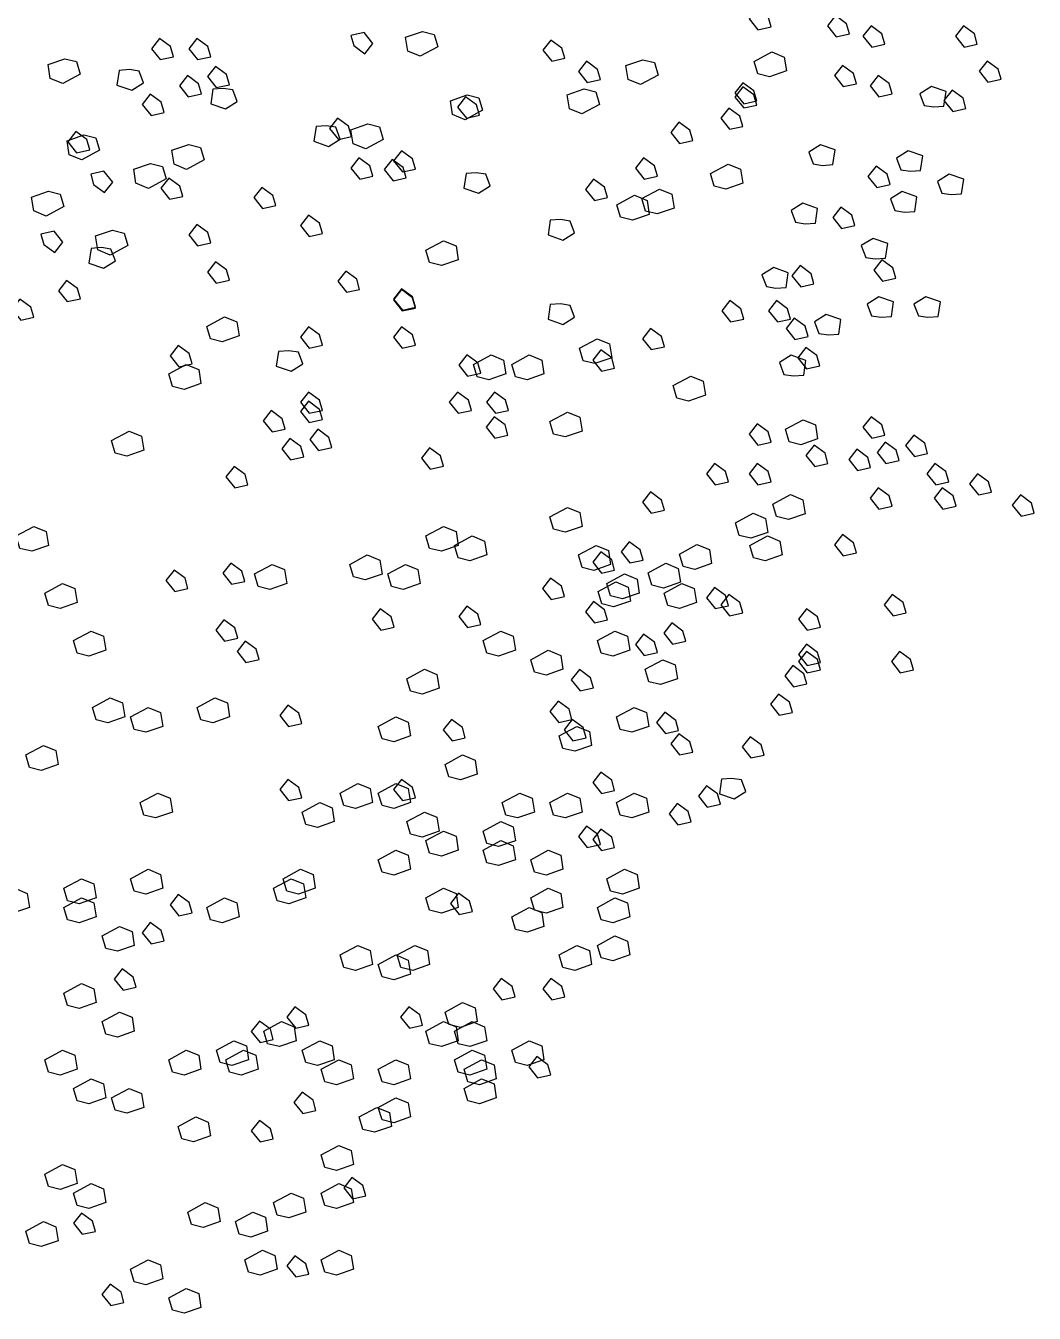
# Model space of a CAD drawing. Header units: millimetres. Extents: x 42.8 to 56.1, y 231.3 to 241.4.
# Drawn here: x 45.802 to 47.204, y 233.57 to 235.36 of the extents above; entities that cross this region are included whole.
import ezdxf

# ---------------------------------------------------------------- set-up
doc = ezdxf.new("R2010")
doc.units = ezdxf.units.MM
doc.layers.add('arbres', color=7, linetype='Continuous')

# ---------------------------------------------------------------- blocks, each defined once
blk = doc.blocks.new('arbre4')
at = {"layer": 'arbres'}
for points in [[(46.819, 235.3838), (46.8078, 235.3695), (46.82, 235.3543), (46.8383, 235.3583), (46.8343, 235.3726)], [(46.9277, 235.3739), (46.9165, 235.3597), (46.9287, 235.3444), (46.9471, 235.3485), (46.943, 235.3627)], [(46.9772, 235.3598), (46.9659, 235.3455), (46.9782, 235.3302), (46.9965, 235.3343), (46.9924, 235.3486)], [(47.1057, 235.3598), (47.0945, 235.3455), (47.1067, 235.3302), (47.125, 235.3343), (47.121, 235.3486)], [(45.9882, 235.3422), (45.977, 235.3279), (45.9892, 235.3127), (46.0075, 235.3167), (46.0035, 235.331)], [(46.0399, 235.3422), (46.0287, 235.3279), (46.041, 235.3127), (46.0593, 235.3167), (46.0552, 235.331)], [(46.2734, 235.3209), (46.2846, 235.3352), (46.2724, 235.3505), (46.254, 235.3464), (46.2581, 235.3322)], [(46.375, 235.3306), (46.3505, 235.3174), (46.3332, 235.3245), (46.3301, 235.3439), (46.3536, 235.352), (46.3699, 235.3479)], [(46.5323, 235.34), (46.5211, 235.3258), (46.5333, 235.3105), (46.5516, 235.3146), (46.5476, 235.3288)], [(46.8148, 235.3103), (46.8393, 235.3236), (46.8566, 235.3164), (46.8597, 235.2971), (46.8362, 235.2889), (46.8199, 235.293)], [(45.878, 235.2926), (45.8535, 235.2794), (45.8362, 235.2865), (45.8331, 235.3059), (45.8566, 235.314), (45.8729, 235.31)], [(46.5817, 235.3104), (46.5705, 235.2961), (46.5827, 235.2808), (46.6011, 235.2849), (46.597, 235.2992)], [(46.6812, 235.2912), (46.6567, 235.278), (46.6394, 235.2851), (46.6363, 235.3045), (46.6598, 235.3126), (46.6761, 235.3086)], [(47.1386, 235.3108), (47.1274, 235.2966), (47.1396, 235.2813), (47.158, 235.2854), (47.1539, 235.2996)], [(45.9321, 235.2978), (45.929, 235.2774), (45.9494, 235.2703), (45.9657, 235.2805), (45.9596, 235.2968), (45.9464, 235.2988)], [(46.027, 235.2905), (46.0158, 235.2762), (46.028, 235.2609), (46.0464, 235.265), (46.0423, 235.2793)], [(46.0658, 235.3034), (46.0546, 235.2891), (46.0668, 235.2739), (46.0852, 235.2779), (46.0811, 235.2922)], [(46.9376, 235.3048), (46.9264, 235.2905), (46.9386, 235.2752), (46.957, 235.2793), (46.9529, 235.2935)], [(46.987, 235.2906), (46.9758, 235.2764), (46.9881, 235.2611), (47.0064, 235.2651), (47.0023, 235.2794)], [(46.0624, 235.2718), (46.0593, 235.2514), (46.0797, 235.2443), (46.096, 235.2545), (46.0899, 235.2708), (46.0767, 235.2728)], [(46.5999, 235.2506), (46.5754, 235.2374), (46.5581, 235.2445), (46.555, 235.2639), (46.5785, 235.272), (46.5948, 235.2679)], [(46.7992, 235.2807), (46.788, 235.2665), (46.8002, 235.2512), (46.8186, 235.2553), (46.8145, 235.2695)], [(46.7992, 235.2751), (46.788, 235.2608), (46.8002, 235.2456), (46.8186, 235.2496), (46.8145, 235.2639)], [(47.0786, 235.2481), (47.0817, 235.2685), (47.0613, 235.2756), (47.045, 235.2654), (47.0511, 235.2491), (47.0644, 235.2471)], [(47.0898, 235.2702), (47.0786, 235.256), (47.0909, 235.2407), (47.1092, 235.2447), (47.1051, 235.259)], [(45.9752, 235.2646), (45.964, 235.2503), (45.9763, 235.235), (45.9946, 235.2391), (45.9905, 235.2534)], [(46.4373, 235.2425), (46.4129, 235.2292), (46.3955, 235.2364), (46.3925, 235.2557), (46.4159, 235.2639), (46.4322, 235.2598)], [(46.4136, 235.261), (46.4024, 235.2467), (46.4147, 235.2314), (46.433, 235.2355), (46.4289, 235.2498)], [(46.7794, 235.2455), (46.7682, 235.2312), (46.7804, 235.2159), (46.7988, 235.22), (46.7947, 235.2342)], [(46.2057, 235.2197), (46.2027, 235.1993), (46.223, 235.1922), (46.2394, 235.2024), (46.2332, 235.2187), (46.22, 235.2207)], [(46.2357, 235.2313), (46.2245, 235.2171), (46.2367, 235.2018), (46.255, 235.2059), (46.251, 235.2201)], [(46.2991, 235.2019), (46.2747, 235.1886), (46.2573, 235.1957), (46.2543, 235.2151), (46.2777, 235.2233), (46.294, 235.2192)], [(46.7102, 235.2257), (46.699, 235.2114), (46.7112, 235.1961), (46.7296, 235.2002), (46.7255, 235.2145)], [(45.9045, 235.1867), (45.88, 235.1735), (45.8627, 235.1806), (45.8596, 235.2), (45.8831, 235.2081), (45.8994, 235.204)], [(45.8717, 235.2129), (45.8605, 235.1986), (45.8727, 235.1833), (45.8911, 235.1874), (45.887, 235.2016)], [(46.0502, 235.1735), (46.0257, 235.1602), (46.0084, 235.1674), (46.0053, 235.1867), (46.0287, 235.1949), (46.0451, 235.1908)], [(46.3247, 235.1862), (46.3134, 235.1719), (46.3257, 235.1566), (46.344, 235.1607), (46.3399, 235.175)], [(46.9242, 235.1668), (46.9273, 235.1872), (46.9069, 235.1944), (46.8906, 235.1842), (46.8967, 235.1679), (46.9099, 235.1658)], [(47.0461, 235.1587), (47.0492, 235.1791), (47.0288, 235.1862), (47.0125, 235.176), (47.0186, 235.1597), (47.0319, 235.1577)], [(45.9972, 235.147), (45.9727, 235.1338), (45.9554, 235.1409), (45.9523, 235.1603), (45.9758, 235.1684), (45.9921, 235.1643)], [(46.2653, 235.1763), (46.2541, 235.162), (46.2664, 235.1467), (46.2847, 235.1508), (46.2806, 235.1651)], [(46.3117, 235.1741), (46.3005, 235.1598), (46.3127, 235.1445), (46.331, 235.1486), (46.327, 235.1628)], [(46.6608, 235.1763), (46.6496, 235.162), (46.6618, 235.1467), (46.6802, 235.1508), (46.6761, 235.1651)], [(46.7541, 235.1543), (46.7786, 235.1675), (46.7959, 235.1604), (46.799, 235.141), (46.7755, 235.1329), (46.7592, 235.137)], [(46.9842, 235.1646), (46.973, 235.1503), (46.9852, 235.135), (47.0036, 235.1391), (46.9995, 235.1534)], [(45.9118, 235.128), (45.923, 235.1422), (45.9108, 235.1575), (45.8924, 235.1535), (45.8965, 235.1392)], [(46.0011, 235.1482), (45.9899, 235.1339), (46.0021, 235.1186), (46.0205, 235.1227), (46.0164, 235.137)], [(46.4142, 235.1546), (46.4111, 235.1342), (46.4315, 235.127), (46.4478, 235.1372), (46.4417, 235.1535), (46.4285, 235.1556)], [(46.5916, 235.1466), (46.5804, 235.1324), (46.5926, 235.1171), (46.611, 235.1212), (46.6069, 235.1354)], [(47.103, 235.1262), (47.1061, 235.1466), (47.0857, 235.1537), (47.0694, 235.1435), (47.0755, 235.1272), (47.0888, 235.1252)], [(45.8551, 235.1085), (45.8306, 235.0952), (45.8133, 235.1024), (45.8102, 235.1217), (45.8337, 235.1299), (45.85, 235.1258)], [(46.1305, 235.1352), (46.1193, 235.121), (46.1315, 235.1057), (46.1499, 235.1098), (46.1458, 235.124)], [(46.6587, 235.1196), (46.6832, 235.1329), (46.7005, 235.1257), (46.7036, 235.1064), (46.6801, 235.0982), (46.6638, 235.1023)], [(47.038, 235.1018), (47.0411, 235.1222), (47.0207, 235.1293), (47.0044, 235.1192), (47.0105, 235.1029), (47.0237, 235.1008)], [(46.624, 235.1109), (46.6485, 235.1242), (46.6658, 235.1171), (46.6689, 235.0977), (46.6454, 235.0895), (46.6291, 235.0936)], [(46.8998, 235.0856), (46.9029, 235.106), (46.8825, 235.1131), (46.8662, 235.1029), (46.8723, 235.0866), (46.8856, 235.0846)], [(46.1952, 235.0964), (46.184, 235.0822), (46.1962, 235.0669), (46.2146, 235.071), (46.2105, 235.0852)], [(46.9354, 235.1077), (46.9242, 235.0934), (46.9364, 235.0782), (46.9548, 235.0822), (46.9507, 235.0965)], [(45.8426, 235.0447), (45.8538, 235.0589), (45.8416, 235.0742), (45.8232, 235.0701), (45.8273, 235.0559)], [(45.9442, 235.0543), (45.9197, 235.0411), (45.9024, 235.0482), (45.8993, 235.0676), (45.9228, 235.0757), (45.9391, 235.0717)], [(46.0399, 235.0835), (46.0287, 235.0692), (46.041, 235.054), (46.0593, 235.058), (46.0552, 235.0723)], [(46.5314, 235.0894), (46.5284, 235.0691), (46.5488, 235.0619), (46.5651, 235.0721), (46.559, 235.0884), (46.5457, 235.0905)], [(46.3585, 235.0479), (46.3829, 235.0611), (46.4003, 235.054), (46.4033, 235.0346), (46.3799, 235.0265), (46.3636, 235.0306)], [(46.9974, 235.0368), (47.0004, 235.0572), (46.98, 235.0643), (46.9637, 235.0542), (46.9698, 235.0378), (46.9831, 235.0358)], [(45.893, 235.0504), (45.89, 235.03), (45.9103, 235.0229), (45.9267, 235.033), (45.9205, 235.0493), (45.9073, 235.0514)], [(46.0658, 235.0318), (46.0546, 235.0175), (46.0668, 235.0022), (46.0852, 235.0063), (46.0811, 235.0206)], [(46.8592, 234.9962), (46.8622, 235.0166), (46.8419, 235.0237), (46.8255, 235.0135), (46.8317, 234.9972), (46.8449, 234.9952)], [(46.8785, 235.0265), (46.8673, 235.0122), (46.8795, 234.9969), (46.8979, 235.001), (46.8938, 235.0152)], [(46.9923, 235.0346), (46.9811, 235.0203), (46.9933, 235.005), (47.0117, 235.0091), (47.0076, 235.0234)], [(45.8588, 235.0059), (45.8476, 234.9916), (45.8598, 234.9764), (45.8781, 234.9804), (45.8741, 234.9947)], [(46.247, 235.0188), (46.2358, 235.0046), (46.248, 234.9893), (46.2663, 234.9934), (46.2623, 235.0076)], [(46.3247, 234.9942), (46.3134, 234.9799), (46.3257, 234.9646), (46.344, 234.9687), (46.3399, 234.9829)], [(46.3246, 234.993), (46.3134, 234.9787), (46.3256, 234.9634), (46.344, 234.9675), (46.3399, 234.9818)], [(45.7941, 234.98), (45.7829, 234.9658), (45.7951, 234.9505), (45.8134, 234.9546), (45.8094, 234.9688)], [(46.5314, 234.9722), (46.5284, 234.9518), (46.5488, 234.9447), (46.5651, 234.9549), (46.559, 234.9712), (46.5457, 234.9732)], [(46.781, 234.9777), (46.7698, 234.9634), (46.782, 234.9481), (46.8003, 234.9522), (46.7963, 234.9665)], [(46.846, 234.9777), (46.8348, 234.9634), (46.847, 234.9481), (46.8654, 234.9522), (46.8613, 234.9665)], [(47.0055, 234.9556), (47.0085, 234.976), (46.9882, 234.9831), (46.9719, 234.9729), (46.978, 234.9566), (46.9912, 234.9546)], [(47.0705, 234.9556), (47.0736, 234.976), (47.0532, 234.9831), (47.0369, 234.9729), (47.043, 234.9566), (47.0562, 234.9546)], [(46.0538, 234.942), (46.0783, 234.9552), (46.0956, 234.9481), (46.0987, 234.9287), (46.0753, 234.9206), (46.0589, 234.9247)], [(46.8704, 234.9533), (46.8592, 234.9391), (46.8714, 234.9238), (46.8898, 234.9278), (46.8857, 234.9421)], [(46.9323, 234.9312), (46.9354, 234.9516), (46.915, 234.9587), (46.8987, 234.9485), (46.9048, 234.9322), (46.9181, 234.9302)], [(46.1952, 234.9412), (46.184, 234.927), (46.1962, 234.9117), (46.2146, 234.9158), (46.2105, 234.93)], [(46.3246, 234.9412), (46.3134, 234.927), (46.3256, 234.9117), (46.344, 234.9158), (46.3399, 234.93)], [(46.6707, 234.9391), (46.6595, 234.9248), (46.6717, 234.9096), (46.69, 234.9136), (46.686, 234.9279)], [(46.0141, 234.9154), (46.0028, 234.9011), (46.0151, 234.8858), (46.0334, 234.8899), (46.0293, 234.9042)], [(46.572, 234.9116), (46.5965, 234.9248), (46.6138, 234.9177), (46.6169, 234.8983), (46.5934, 234.8902), (46.5771, 234.8942)], [(46.8866, 234.9127), (46.8754, 234.8984), (46.8877, 234.8831), (46.906, 234.8872), (46.9019, 234.9015)], [(46.1536, 234.9071), (46.1505, 234.8867), (46.1709, 234.8796), (46.1872, 234.8898), (46.1811, 234.9061), (46.1679, 234.9081)], [(46.4152, 234.9024), (46.404, 234.8882), (46.4162, 234.8729), (46.4346, 234.877), (46.4305, 234.8912)], [(46.4247, 234.889), (46.4492, 234.9023), (46.4665, 234.8951), (46.4696, 234.8758), (46.4461, 234.8676), (46.4298, 234.8717)], [(46.4777, 234.889), (46.5021, 234.9023), (46.5195, 234.8951), (46.5225, 234.8758), (46.4991, 234.8676), (46.4828, 234.8717)], [(46.6015, 234.9095), (46.5903, 234.8952), (46.6025, 234.8799), (46.6208, 234.884), (46.6168, 234.8983)], [(46.8836, 234.8743), (46.8866, 234.8947), (46.8662, 234.9018), (46.8499, 234.8916), (46.856, 234.8753), (46.8693, 234.8733)], [(46.0009, 234.8758), (46.0253, 234.889), (46.0427, 234.8819), (46.0457, 234.8625), (46.0223, 234.8544), (46.006, 234.8585)], [(46.7021, 234.8596), (46.7266, 234.8728), (46.7439, 234.8657), (46.7469, 234.8463), (46.7235, 234.8382), (46.7072, 234.8422)], [(46.1952, 234.8507), (46.184, 234.8364), (46.1962, 234.8211), (46.2146, 234.8252), (46.2105, 234.8395)], [(46.4023, 234.8507), (46.391, 234.8364), (46.4033, 234.8211), (46.4216, 234.8252), (46.4175, 234.8395)], [(46.454, 234.8507), (46.4428, 234.8364), (46.455, 234.8211), (46.4734, 234.8252), (46.4693, 234.8395)], [(46.1435, 234.8248), (46.1322, 234.8106), (46.1445, 234.7953), (46.1628, 234.7993), (46.1587, 234.8136)], [(46.1952, 234.8378), (46.184, 234.8235), (46.1962, 234.8082), (46.2146, 234.8123), (46.2105, 234.8265)], [(46.5307, 234.8096), (46.5551, 234.8228), (46.5725, 234.8157), (46.5755, 234.7963), (46.5521, 234.7882), (46.5358, 234.7923)], [(46.4532, 234.8163), (46.442, 234.802), (46.4542, 234.7867), (46.4725, 234.7908), (46.4685, 234.8051)], [(46.819, 234.8064), (46.8078, 234.7921), (46.82, 234.7768), (46.8383, 234.7809), (46.8343, 234.7952)], [(46.8582, 234.7989), (46.8827, 234.8121), (46.9, 234.805), (46.903, 234.7856), (46.8796, 234.7775), (46.8633, 234.7815)], [(46.9772, 234.8163), (46.9659, 234.802), (46.9782, 234.7867), (46.9965, 234.7908), (46.9924, 234.8051)], [(45.9214, 234.7831), (45.9459, 234.7963), (45.9632, 234.7892), (45.9663, 234.7699), (45.9428, 234.7617), (45.9265, 234.7658)], [(46.2082, 234.7989), (46.1969, 234.7847), (46.2092, 234.7694), (46.2275, 234.7735), (46.2234, 234.7877)], [(47.0365, 234.7909), (47.0253, 234.7766), (47.0375, 234.7613), (47.0558, 234.7654), (47.0518, 234.7797)], [(46.1693, 234.786), (46.1581, 234.7717), (46.1704, 234.7565), (46.1887, 234.7605), (46.1846, 234.7748)], [(46.3634, 234.7731), (46.3522, 234.7588), (46.3645, 234.7435), (46.3828, 234.7476), (46.3787, 234.7619)], [(46.8981, 234.7767), (46.8868, 234.7625), (46.8991, 234.7472), (46.9174, 234.7513), (46.9134, 234.7655)], [(46.9574, 234.7711), (46.9462, 234.7568), (46.9584, 234.7416), (46.9767, 234.7456), (46.9727, 234.7599)], [(46.9969, 234.781), (46.9857, 234.7667), (46.9979, 234.7514), (47.0163, 234.7555), (47.0122, 234.7698)], [(46.7597, 234.7513), (46.7484, 234.7371), (46.7607, 234.7218), (46.779, 234.7259), (46.7749, 234.7401)], [(46.819, 234.7513), (46.8078, 234.7371), (46.82, 234.7218), (46.8383, 234.7259), (46.8343, 234.7401)], [(47.0661, 234.7513), (47.0549, 234.7371), (47.0671, 234.7218), (47.0855, 234.7259), (47.0814, 234.7401)], [(46.0917, 234.7472), (46.0805, 234.7329), (46.0927, 234.7177), (46.1111, 234.7217), (46.107, 234.736)], [(47.1254, 234.7372), (47.1142, 234.723), (47.1265, 234.7077), (47.1448, 234.7117), (47.1407, 234.726)], [(46.987, 234.7175), (46.9758, 234.7032), (46.9881, 234.6879), (47.0064, 234.692), (47.0023, 234.7062)], [(47.076, 234.7175), (47.0648, 234.7032), (47.077, 234.6879), (47.0954, 234.692), (47.0913, 234.7062)], [(46.6707, 234.7118), (46.6595, 234.6976), (46.6717, 234.6823), (46.69, 234.6863), (46.686, 234.7006)], [(46.8408, 234.6948), (46.8653, 234.7081), (46.8826, 234.701), (46.8857, 234.6816), (46.8623, 234.6734), (46.8459, 234.6775)], [(47.1848, 234.7076), (47.1735, 234.6933), (47.1858, 234.678), (47.2041, 234.6821), (47.2001, 234.6964)], [(46.5307, 234.6772), (46.5551, 234.6904), (46.5725, 234.6833), (46.5755, 234.6639), (46.5521, 234.6558), (46.5358, 234.6599)], [(46.7888, 234.6688), (46.8133, 234.6821), (46.8306, 234.675), (46.8337, 234.6556), (46.8102, 234.6474), (46.7939, 234.6515)], [(45.789, 234.6507), (45.8134, 234.664), (45.8307, 234.6568), (45.8338, 234.6375), (45.8104, 234.6293), (45.7941, 234.6334)], [(46.3585, 234.6507), (46.3829, 234.664), (46.4003, 234.6568), (46.4033, 234.6375), (46.3799, 234.6293), (46.3636, 234.6334)], [(46.3982, 234.6375), (46.4227, 234.6507), (46.44, 234.6436), (46.4431, 234.6242), (46.4196, 234.6161), (46.4033, 234.6202)], [(46.8088, 234.6375), (46.8333, 234.6507), (46.8506, 234.6436), (46.8536, 234.6242), (46.8302, 234.6161), (46.8139, 234.6202)], [(46.9376, 234.6525), (46.9264, 234.6383), (46.9386, 234.623), (46.957, 234.6271), (46.9529, 234.6413)], [(46.5704, 234.6242), (46.5949, 234.6375), (46.6122, 234.6303), (46.6152, 234.611), (46.5918, 234.6028), (46.5755, 234.6069)], [(46.6015, 234.6285), (46.5903, 234.6142), (46.6025, 234.599), (46.6208, 234.603), (46.6168, 234.6173)], [(46.641, 234.6426), (46.6298, 234.6284), (46.642, 234.6131), (46.6604, 234.6172), (46.6563, 234.6314)], [(46.7108, 234.6255), (46.7352, 234.6387), (46.7526, 234.6316), (46.7556, 234.6122), (46.7322, 234.6041), (46.7159, 234.6082)], [(46.0874, 234.613), (46.0762, 234.5987), (46.0884, 234.5834), (46.1068, 234.5875), (46.1027, 234.6018)], [(46.1201, 234.5978), (46.1445, 234.611), (46.1619, 234.6039), (46.1649, 234.5845), (46.1415, 234.5764), (46.1252, 234.5804)], [(46.2525, 234.611), (46.277, 234.6242), (46.2943, 234.6171), (46.2974, 234.5977), (46.2739, 234.5896), (46.2576, 234.5937)], [(46.3055, 234.5978), (46.33, 234.611), (46.3473, 234.6039), (46.3503, 234.5845), (46.3269, 234.5764), (46.3106, 234.5804)], [(46.6674, 234.5995), (46.6919, 234.6127), (46.7092, 234.6056), (46.7122, 234.5862), (46.6888, 234.5781), (46.6725, 234.5822)], [(46.0083, 234.6031), (45.9971, 234.5888), (46.0093, 234.5736), (46.0277, 234.5776), (46.0236, 234.5919)], [(46.5317, 234.592), (46.5204, 234.5777), (46.5327, 234.5624), (46.551, 234.5665), (46.5469, 234.5808)], [(46.6101, 234.5845), (46.6346, 234.5978), (46.6519, 234.5906), (46.655, 234.5713), (46.6315, 234.5631), (46.6152, 234.5672)], [(45.8287, 234.5713), (45.8532, 234.5845), (45.8705, 234.5774), (45.8735, 234.558), (45.8501, 234.5499), (45.8338, 234.554)], [(46.598, 234.5735), (46.6225, 234.5867), (46.6398, 234.5796), (46.6429, 234.5602), (46.6194, 234.5521), (46.6031, 234.5562)], [(46.6896, 234.5713), (46.7141, 234.5845), (46.7314, 234.5774), (46.7344, 234.558), (46.711, 234.5499), (46.6947, 234.554)], [(46.7597, 234.5791), (46.7484, 234.5648), (46.7607, 234.5496), (46.779, 234.5536), (46.7749, 234.5679)], [(46.5916, 234.5593), (46.5804, 234.5451), (46.5926, 234.5298), (46.611, 234.5339), (46.6069, 234.5481)], [(46.7794, 234.5692), (46.7682, 234.555), (46.7804, 234.5397), (46.7988, 234.5437), (46.7947, 234.558)], [(47.0068, 234.5692), (46.9956, 234.555), (47.0078, 234.5397), (47.0262, 234.5437), (47.0221, 234.558)], [(46.295, 234.5495), (46.2838, 234.5352), (46.296, 234.5199), (46.3144, 234.524), (46.3103, 234.5382)], [(46.4152, 234.5532), (46.404, 234.5389), (46.4162, 234.5236), (46.4346, 234.5277), (46.4305, 234.542)], [(46.8875, 234.5495), (46.8763, 234.5352), (46.8885, 234.5199), (46.9068, 234.524), (46.9028, 234.5382)], [(45.8684, 234.5051), (45.8929, 234.5183), (45.9102, 234.5112), (45.9133, 234.4918), (45.8898, 234.4837), (45.8735, 234.4878)], [(46.0775, 234.5339), (46.0663, 234.5197), (46.0785, 234.5044), (46.0969, 234.5085), (46.0928, 234.5227)], [(46.4379, 234.5051), (46.4624, 234.5183), (46.4797, 234.5112), (46.4828, 234.4918), (46.4594, 234.4837), (46.443, 234.4878)], [(46.5969, 234.5051), (46.6213, 234.5183), (46.6387, 234.5112), (46.6417, 234.4918), (46.6183, 234.4837), (46.602, 234.4878)], [(46.7003, 234.5297), (46.6891, 234.5154), (46.7014, 234.5001), (46.7197, 234.5042), (46.7156, 234.5185)], [(46.1072, 234.5043), (46.0959, 234.49), (46.1082, 234.4747), (46.1265, 234.4788), (46.1224, 234.4931)], [(46.6608, 234.5142), (46.6496, 234.4999), (46.6618, 234.4846), (46.6802, 234.4887), (46.6761, 234.503)], [(46.5042, 234.4786), (46.5286, 234.4918), (46.546, 234.4847), (46.549, 234.4654), (46.5256, 234.4572), (46.5093, 234.4613)], [(46.8875, 234.5), (46.8763, 234.4858), (46.8885, 234.4705), (46.9068, 234.4746), (46.9028, 234.4888)], [(46.8875, 234.4902), (46.8763, 234.4759), (46.8885, 234.4606), (46.9068, 234.4647), (46.9028, 234.479)], [(47.0167, 234.4902), (47.0055, 234.4759), (47.0177, 234.4606), (47.0361, 234.4647), (47.032, 234.479)], [(46.332, 234.4521), (46.3565, 234.4654), (46.3738, 234.4582), (46.3768, 234.4389), (46.3534, 234.4307), (46.3371, 234.4348)], [(46.5718, 234.4648), (46.5606, 234.4505), (46.5728, 234.4352), (46.5912, 234.4393), (46.5871, 234.4536)], [(46.6631, 234.4654), (46.6876, 234.4786), (46.7049, 234.4715), (46.708, 234.4521), (46.6845, 234.444), (46.6682, 234.448)], [(46.8684, 234.4704), (46.8572, 234.4561), (46.8694, 234.4408), (46.8878, 234.4449), (46.8837, 234.4592)], [(46.8486, 234.4309), (46.8374, 234.4166), (46.8496, 234.4013), (46.868, 234.4054), (46.8639, 234.4197)], [(45.8949, 234.4124), (45.9194, 234.4257), (45.9367, 234.4185), (45.9398, 234.3992), (45.9163, 234.391), (45.9, 234.3951)], [(45.9479, 234.3992), (45.9724, 234.4124), (45.9897, 234.4053), (45.9927, 234.3859), (45.9693, 234.3778), (45.953, 234.3818)], [(46.0406, 234.4124), (46.0651, 234.4257), (46.0824, 234.4185), (46.0855, 234.3992), (46.062, 234.391), (46.0457, 234.3951)], [(46.1665, 234.4154), (46.1553, 234.4011), (46.1675, 234.3858), (46.1858, 234.3899), (46.1818, 234.4041)], [(46.5422, 234.421), (46.5309, 234.4067), (46.5432, 234.3914), (46.5615, 234.3955), (46.5574, 234.4098)], [(46.6234, 234.3992), (46.6478, 234.4124), (46.6652, 234.4053), (46.6682, 234.3859), (46.6448, 234.3778), (46.6285, 234.3818)], [(46.2923, 234.3859), (46.3167, 234.3992), (46.334, 234.392), (46.3371, 234.3727), (46.3137, 234.3645), (46.2974, 234.3686)], [(46.3939, 234.3956), (46.3826, 234.3813), (46.3949, 234.366), (46.4132, 234.3701), (46.4092, 234.3844)], [(46.5619, 234.3956), (46.5507, 234.3813), (46.5629, 234.366), (46.5813, 234.3701), (46.5772, 234.3844)], [(46.6904, 234.4055), (46.6792, 234.3912), (46.6915, 234.3759), (46.7098, 234.38), (46.7057, 234.3943)], [(46.5439, 234.3727), (46.5684, 234.3859), (46.5857, 234.3788), (46.5888, 234.3594), (46.5653, 234.3513), (46.549, 234.3554)], [(46.7102, 234.3758), (46.699, 234.3616), (46.7112, 234.3463), (46.7296, 234.3503), (46.7255, 234.3646)], [(45.8022, 234.3462), (45.8267, 234.3595), (45.844, 234.3523), (45.8471, 234.333), (45.8236, 234.3248), (45.8073, 234.3289)], [(46.8091, 234.3716), (46.7979, 234.3573), (46.8101, 234.342), (46.8285, 234.3461), (46.8244, 234.3604)], [(46.385, 234.333), (46.4094, 234.3462), (46.4268, 234.3391), (46.4298, 234.3197), (46.4064, 234.3116), (46.3901, 234.3156)], [(46.6015, 234.3222), (46.5903, 234.3079), (46.6025, 234.2926), (46.6208, 234.2967), (46.6168, 234.311)], [(46.1665, 234.3123), (46.1553, 234.298), (46.1675, 234.2827), (46.1858, 234.2868), (46.1818, 234.3011)], [(46.2393, 234.2933), (46.2637, 234.3065), (46.2811, 234.2994), (46.2841, 234.28), (46.2607, 234.2719), (46.2444, 234.2759)], [(46.2923, 234.2933), (46.3167, 234.3065), (46.334, 234.2994), (46.3371, 234.28), (46.3137, 234.2719), (46.2974, 234.2759)], [(46.3247, 234.3123), (46.3134, 234.298), (46.3257, 234.2827), (46.344, 234.2868), (46.3399, 234.3011)], [(46.7694, 234.3126), (46.7664, 234.2923), (46.7868, 234.2851), (46.8031, 234.2953), (46.797, 234.3116), (46.7837, 234.3136)], [(45.9611, 234.28), (45.9856, 234.2933), (46.0029, 234.2861), (46.006, 234.2668), (45.9825, 234.2586), (45.9662, 234.2627)], [(46.4644, 234.28), (46.4889, 234.2933), (46.5062, 234.2861), (46.5093, 234.2668), (46.4858, 234.2586), (46.4695, 234.2627)], [(46.5307, 234.28), (46.5551, 234.2933), (46.5725, 234.2861), (46.5755, 234.2668), (46.5521, 234.2586), (46.5358, 234.2627)], [(46.6234, 234.28), (46.6478, 234.2933), (46.6652, 234.2861), (46.6682, 234.2668), (46.6448, 234.2586), (46.6285, 234.2627)], [(46.7485, 234.3033), (46.7373, 234.289), (46.7495, 234.2737), (46.7678, 234.2778), (46.7638, 234.2921)], [(46.1863, 234.2668), (46.2108, 234.28), (46.2281, 234.2729), (46.2311, 234.2535), (46.2077, 234.2454), (46.1914, 234.2495)], [(46.7078, 234.2789), (46.6966, 234.2646), (46.7088, 234.2493), (46.7272, 234.2534), (46.7231, 234.2677)], [(46.332, 234.2535), (46.3565, 234.2668), (46.3738, 234.2596), (46.3768, 234.2403), (46.3534, 234.2321), (46.3371, 234.2362)], [(46.4379, 234.2403), (46.4624, 234.2535), (46.4797, 234.2464), (46.4828, 234.227), (46.4594, 234.2189), (46.443, 234.223)], [(46.3585, 234.2271), (46.3829, 234.2403), (46.4003, 234.2332), (46.4033, 234.2138), (46.3799, 234.2057), (46.3636, 234.2097)], [(46.5817, 234.2474), (46.5705, 234.2331), (46.5827, 234.2178), (46.6011, 234.2219), (46.597, 234.2361)], [(46.6015, 234.2431), (46.5903, 234.2288), (46.6025, 234.2136), (46.6208, 234.2176), (46.6168, 234.2319)], [(46.4379, 234.2138), (46.4624, 234.2271), (46.4797, 234.2199), (46.4828, 234.2006), (46.4594, 234.1924), (46.443, 234.1965)], [(46.2923, 234.2006), (46.3167, 234.2138), (46.334, 234.2067), (46.3371, 234.1873), (46.3137, 234.1792), (46.2974, 234.1833)], [(46.5042, 234.2006), (46.5286, 234.2138), (46.546, 234.2067), (46.549, 234.1873), (46.5256, 234.1792), (46.5093, 234.1833)], [(45.9479, 234.1741), (45.9724, 234.1873), (45.9897, 234.1802), (45.9927, 234.1609), (45.9693, 234.1527), (45.953, 234.1568)], [(46.1598, 234.1741), (46.1843, 234.1873), (46.2016, 234.1802), (46.2047, 234.1609), (46.1812, 234.1527), (46.1649, 234.1568)], [(46.6101, 234.1741), (46.6346, 234.1873), (46.6519, 234.1802), (46.655, 234.1609), (46.6315, 234.1527), (46.6152, 234.1568)], [(45.7625, 234.1476), (45.7869, 234.1609), (45.8043, 234.1537), (45.8073, 234.1344), (45.7839, 234.1262), (45.7676, 234.1303)], [(45.8552, 234.1609), (45.8796, 234.1741), (45.897, 234.167), (45.9, 234.1476), (45.8766, 234.1395), (45.8603, 234.1435)], [(46.1466, 234.1609), (46.171, 234.1741), (46.1884, 234.167), (46.1914, 234.1476), (46.168, 234.1395), (46.1517, 234.1435)], [(46.3585, 234.1476), (46.3829, 234.1609), (46.4003, 234.1537), (46.4033, 234.1344), (46.3799, 234.1262), (46.3636, 234.1303)], [(46.5042, 234.1476), (46.5286, 234.1609), (46.546, 234.1537), (46.549, 234.1344), (46.5256, 234.1262), (46.5093, 234.1303)], [(45.8552, 234.1344), (45.8796, 234.1476), (45.897, 234.1405), (45.9, 234.1211), (45.8766, 234.113), (45.8603, 234.1171)], [(46.0141, 234.1522), (46.0028, 234.1379), (46.0151, 234.1227), (46.0334, 234.1267), (46.0293, 234.141)], [(46.0538, 234.1344), (46.0783, 234.1476), (46.0956, 234.1405), (46.0987, 234.1211), (46.0753, 234.113), (46.0589, 234.1171)], [(46.4037, 234.1542), (46.3925, 234.1399), (46.4048, 234.1246), (46.4231, 234.1287), (46.419, 234.143)], [(46.5969, 234.1344), (46.6213, 234.1476), (46.6387, 234.1405), (46.6417, 234.1211), (46.6183, 234.113), (46.602, 234.1171)], [(46.4777, 234.1211), (46.5021, 234.1344), (46.5195, 234.1273), (46.5225, 234.1079), (46.4991, 234.0997), (46.4828, 234.1038)], [(45.9082, 234.0947), (45.9326, 234.1079), (45.95, 234.1008), (45.953, 234.0814), (45.9296, 234.0733), (45.9133, 234.0773)], [(45.9752, 234.1134), (45.964, 234.0991), (45.9763, 234.0839), (45.9946, 234.0879), (45.9905, 234.1022)], [(46.5969, 234.0814), (46.6213, 234.0947), (46.6387, 234.0875), (46.6417, 234.0682), (46.6183, 234.06), (46.602, 234.0641)], [(46.2393, 234.0682), (46.2637, 234.0814), (46.2811, 234.0743), (46.2841, 234.0549), (46.2607, 234.0468), (46.2444, 234.0509)], [(46.3187, 234.0682), (46.3432, 234.0814), (46.3605, 234.0743), (46.3636, 234.0549), (46.3401, 234.0468), (46.3238, 234.0509)], [(46.5439, 234.0682), (46.5684, 234.0814), (46.5857, 234.0743), (46.5888, 234.0549), (46.5653, 234.0468), (46.549, 234.0509)], [(46.2923, 234.0549), (46.3167, 234.0682), (46.334, 234.0611), (46.3371, 234.0417), (46.3137, 234.0335), (46.2974, 234.0376)], [(45.9364, 234.0487), (45.9252, 234.0345), (45.9374, 234.0192), (45.9558, 234.0233), (45.9517, 234.0375)], [(46.4631, 234.0356), (46.4519, 234.0213), (46.4641, 234.006), (46.4824, 234.0101), (46.4784, 234.0244)], [(46.5323, 234.0356), (46.5211, 234.0213), (46.5333, 234.006), (46.5516, 234.0101), (46.5476, 234.0244)], [(45.8552, 234.0152), (45.8796, 234.0285), (45.897, 234.0213), (45.9, 234.002), (45.8766, 233.9938), (45.8603, 233.9979)], [(46.385, 233.9887), (46.4094, 234.002), (46.4268, 233.9949), (46.4298, 233.9755), (46.4064, 233.9674), (46.3901, 233.9714)], [(45.9082, 233.9755), (45.9326, 233.9888), (45.95, 233.9816), (45.953, 233.9623), (45.9296, 233.9541), (45.9133, 233.9582)], [(46.1764, 233.996), (46.1652, 233.9818), (46.1774, 233.9665), (46.1957, 233.9706), (46.1917, 233.9848)], [(46.3345, 233.996), (46.3233, 233.9818), (46.3356, 233.9665), (46.3539, 233.9706), (46.3498, 233.9848)], [(46.1269, 233.9763), (46.1157, 233.962), (46.128, 233.9467), (46.1463, 233.9508), (46.1422, 233.9651)], [(46.1333, 233.9623), (46.1578, 233.9755), (46.1751, 233.9684), (46.1782, 233.949), (46.1547, 233.9409), (46.1384, 233.9449)], [(46.3585, 233.9623), (46.3829, 233.9755), (46.4003, 233.9684), (46.4033, 233.949), (46.3799, 233.9409), (46.3636, 233.9449)], [(46.3982, 233.9623), (46.4227, 233.9755), (46.44, 233.9684), (46.4431, 233.949), (46.4196, 233.9409), (46.4033, 233.9449)], [(46.0671, 233.9358), (46.0916, 233.949), (46.1089, 233.9419), (46.1119, 233.9225), (46.0885, 233.9144), (46.0722, 233.9185)], [(46.1863, 233.9358), (46.2108, 233.949), (46.2281, 233.9419), (46.2311, 233.9225), (46.2077, 233.9144), (46.1914, 233.9185)], [(46.4777, 233.9358), (46.5021, 233.949), (46.5195, 233.9419), (46.5225, 233.9225), (46.4991, 233.9144), (46.4828, 233.9185)], [(45.8287, 233.9226), (45.8532, 233.9358), (45.8705, 233.9287), (45.8735, 233.9093), (45.8501, 233.9012), (45.8338, 233.9052)], [(46.0009, 233.9226), (46.0253, 233.9358), (46.0427, 233.9287), (46.0457, 233.9093), (46.0223, 233.9012), (46.006, 233.9052)], [(46.0803, 233.9226), (46.1048, 233.9358), (46.1221, 233.9287), (46.1252, 233.9093), (46.1017, 233.9012), (46.0854, 233.9052)], [(46.3982, 233.9226), (46.4227, 233.9358), (46.44, 233.9287), (46.4431, 233.9093), (46.4196, 233.9012), (46.4033, 233.9052)], [(46.2128, 233.9093), (46.2372, 233.9226), (46.2546, 233.9154), (46.2576, 233.8961), (46.2342, 233.8879), (46.2179, 233.892)], [(46.2923, 233.9093), (46.3167, 233.9226), (46.334, 233.9154), (46.3371, 233.8961), (46.3137, 233.8879), (46.2974, 233.892)], [(46.4115, 233.9093), (46.4359, 233.9226), (46.4532, 233.9154), (46.4563, 233.8961), (46.4329, 233.8879), (46.4166, 233.892)], [(46.5125, 233.9269), (46.5013, 233.9126), (46.5135, 233.8973), (46.5319, 233.9014), (46.5278, 233.9157)], [(45.8684, 233.8828), (45.8929, 233.8961), (45.9102, 233.8889), (45.9133, 233.8696), (45.8898, 233.8614), (45.8735, 233.8655)], [(46.4115, 233.8828), (46.4359, 233.8961), (46.4532, 233.8889), (46.4563, 233.8696), (46.4329, 233.8614), (46.4166, 233.8655)], [(45.9214, 233.8696), (45.9459, 233.8828), (45.9632, 233.8757), (45.9663, 233.8564), (45.9428, 233.8482), (45.9265, 233.8523)], [(46.1862, 233.8775), (46.175, 233.8632), (46.1873, 233.8479), (46.2056, 233.852), (46.2015, 233.8663)], [(46.2658, 233.8431), (46.2902, 233.8564), (46.3076, 233.8492), (46.3106, 233.8299), (46.2872, 233.8217), (46.2709, 233.8258)], [(46.2923, 233.8564), (46.3167, 233.8696), (46.334, 233.8625), (46.3371, 233.8431), (46.3137, 233.835), (46.2974, 233.839)], [(46.0141, 233.8299), (46.0386, 233.8431), (46.0559, 233.836), (46.059, 233.8166), (46.0355, 233.8085), (46.0192, 233.8126)], [(46.1269, 233.8379), (46.1157, 233.8237), (46.128, 233.8084), (46.1463, 233.8125), (46.1422, 233.8267)], [(46.2128, 233.7902), (46.2372, 233.8034), (46.2546, 233.7963), (46.2576, 233.7769), (46.2342, 233.7688), (46.2179, 233.7728)], [(45.8287, 233.7637), (45.8532, 233.7769), (45.8705, 233.7698), (45.8735, 233.7504), (45.8501, 233.7423), (45.8338, 233.7464)], [(45.8684, 233.7372), (45.8929, 233.7504), (45.9102, 233.7433), (45.9133, 233.724), (45.8898, 233.7158), (45.8735, 233.7199)], [(46.2128, 233.7372), (46.2372, 233.7504), (46.2546, 233.7433), (46.2576, 233.724), (46.2342, 233.7158), (46.2179, 233.7199)], [(46.2555, 233.7589), (46.2442, 233.7446), (46.2565, 233.7293), (46.2748, 233.7334), (46.2707, 233.7477)], [(46.1466, 233.724), (46.171, 233.7372), (46.1884, 233.7301), (46.1914, 233.7107), (46.168, 233.7026), (46.1517, 233.7066)], [(46.0274, 233.7107), (46.0518, 233.724), (46.0692, 233.7168), (46.0722, 233.6975), (46.0488, 233.6893), (46.0325, 233.6934)], [(45.8022, 233.6842), (45.8267, 233.6975), (45.844, 233.6904), (45.8471, 233.671), (45.8236, 233.6628), (45.8073, 233.6669)], [(45.8798, 233.7095), (45.8686, 233.6952), (45.8808, 233.6799), (45.8991, 233.684), (45.8951, 233.6983)], [(46.0936, 233.6975), (46.118, 233.7107), (46.1354, 233.7036), (46.1384, 233.6842), (46.115, 233.6761), (46.0987, 233.6802)], [(45.9479, 233.6313), (45.9724, 233.6445), (45.9897, 233.6374), (45.9927, 233.618), (45.9693, 233.6099), (45.953, 233.614)], [(46.1068, 233.6445), (46.1313, 233.6578), (46.1486, 233.6506), (46.1517, 233.6313), (46.1282, 233.6231), (46.1119, 233.6272)], [(46.1764, 233.6502), (46.1652, 233.6359), (46.1774, 233.6206), (46.1957, 233.6247), (46.1917, 233.639)], [(46.2128, 233.6445), (46.2372, 233.6578), (46.2546, 233.6506), (46.2576, 233.6313), (46.2342, 233.6231), (46.2179, 233.6272)], [(45.9193, 233.6106), (45.9081, 233.5964), (45.9203, 233.5811), (45.9387, 233.5852), (45.9346, 233.5994)], [(46.0009, 233.5916), (46.0253, 233.6048), (46.0427, 233.5977), (46.0457, 233.5783), (46.0223, 233.5702), (46.006, 233.5743)]]:
    blk.add_lwpolyline(points, close=True, dxfattribs=at)

msp = doc.modelspace()

# ---------------------------------------------------------------- block references
msp.add_blockref('arbre4', (0, 0))

doc.saveas('drawing.dxf')
